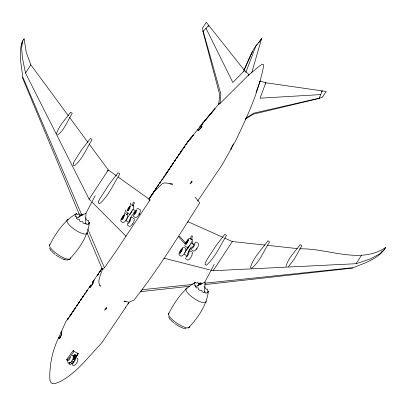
<?xml version="1.0" encoding="UTF-8"?>
<svg xmlns="http://www.w3.org/2000/svg" width="406" height="406" viewBox="0 0 406 406"><rect width="100%" height="100%" fill="white"/><g stroke="black" fill="none" stroke-linecap="round" stroke-linejoin="round"><path stroke-width="0.61" d="M231.06 148.748L233.095 144.714L234.901 142.308C246.787 117.674 258.749 92.238 263.793 65.234L263.098 64.336L262.134 64.275L258.795 66.594L248.995 74.679L244.564 70.527L206.319 22.325L202.624 27.836L202.914 31.389L219.758 94.928L218.682 104.489L220.022 103.454L220.854 94.075L203.178 31.186L208.867 25.537L207.999 26.36M85.199 223.924L86.031 213.607L85.539 213.378L76.704 218.037M204.188 292.564L205.203 282.485M251.466 54.221C253.075 48.212 258.175 43.584 261.642 38.57L251.664 72.958M68.441 115.893L30.851 64.853L26.273 52.481L24.127 38.864L22.624 40.976L21.625 47.624L22.437 58.063L25.517 73.034L89.102 199.179L90.883 200.965M49.466 245.574C55.703 233.059 64.112 220.595 76.541 213.551L76.424 214.272L77.434 214.404L79.018 213.881L79.332 215.018L80.733 215.662L81.87 215.52M168.449 314.214C174.692 301.694 183.101 289.234 195.53 282.19L195.413 282.906L196.423 283.043L198.001 282.52L198.321 283.657L199.722 284.296L201.427 284.093M72.187 363.177L72.415 364.969L73.643 365.674C76.247 364.786 78.51 361.076 77.693 358.417L76.465 357.711M73.943 361.995L73.958 362.309L71.593 360.949M120.795 219.661L121.003 221.473L123.135 222.706C125.906 221.671 127.778 218.022 127.748 215.195M127.408 223.478L127.616 225.289L129.753 226.523L131.574 225.437M133.386 214.642L133.594 216.454L135.731 217.687L137.553 216.601L139.207 214.16M134.366 220.443L134.158 218.631L132.021 217.398L130.199 218.484M178.945 253.207L179.153 255.019L181.289 256.252C184.009 255.161 186.455 251.238 185.689 248.355L183.558 247.127L182.446 247.508M191.536 248.188L191.744 250L193.88 251.233C196.6 250.142 199.047 246.219 198.285 243.341L196.149 242.108L195.037 242.489M192.515 253.983L192.307 252.172L190.17 250.944L188.348 252.024M69.045 317.304L70.411 315.406L70.197 315.767M72.187 312.808L71.801 313.234M78.449 303.399L79.82 301.506L79.551 301.932M78.551 303.252L78.947 302.795M84.093 295.055L84.859 293.898M98.622 273.735L98.135 274.304M100.404 271.096L100.018 271.523M149.946 197.692L150.433 197.128M153.798 192.023L153.965 191.744M155.579 189.389L156.077 188.623M158.726 184.892L158.335 185.319M158.822 184.755L158.33 185.481M166.247 173.768L166.09 174.017M166.866 172.702L167.135 172.276M166.967 172.555L167.363 172.098M170.733 166.998L171.124 166.541M175.752 159.725L175.265 160.294M176.275 158.802L176.544 158.376M176.382 158.624L176.767 158.198M177.534 157.086L177.148 157.513M180.137 153.092L180.533 152.636M181.918 150.459L182.416 149.692M183.289 148.566L183.076 148.921M185.06 145.962L184.674 146.388M186.943 143.181L186.78 143.43M21.559 45.477L22.097 42.539M63.798 259.53L67.051 260.084L69.482 259.246C79.114 249.071 87.671 236.668 89.432 222.483L88.889 222.909L88.452 220.422L87.346 220.57L86.3 219.519L85.889 217.844M188.465 327.886C198.103 317.71 206.654 305.307 208.42 291.122L207.877 291.549L207.436 289.062L206.334 289.209L205.289 288.153L204.878 286.484M22.624 40.976C17.996 52.384 21.518 65.183 22.741 76.967L81.824 215.15M218.682 104.489L218.814 104.017M319.223 97.866L319.136 98.435L253.182 114.208L245.275 119.197M56.444 133.681C59.154 125.459 65.645 119.176 70.583 112.284L72.09 113.152L72.126 113.7C67.457 120.623 64.721 129.753 57.799 134.843L57.454 134.787M205.482 262.545L205.04 264.473L206.37 265.245C215.281 257.526 220.169 245.655 226.35 235.749L226.315 235.201L224.807 234.328L216.007 245.701L207.009 259.525M124.266 214.723L125.809 209.892M186.684 250.015L187.648 246.995M22.015 41.94L22.929 40.884M102.535 268.899C101.348 274.197 96.471 281.084 100.307 286.321L99.993 285.2M89.432 222.483L88.574 224.31L88.569 223.488L87.498 224.523L86.488 224.391L86.097 223.158L84.59 223.777L83.189 223.133L82.672 221.585L80.972 221.859L79.561 220.874L79.221 219.194L77.622 219.276L76.577 218.225L76.658 216.616L75.435 216.728L75.034 215.885L75.678 214.551L74.998 214.896L76.541 213.551M208.42 291.122L207.562 292.944L207.557 292.127L206.487 293.162L205.477 293.03L205.081 291.797L203.573 292.416L202.173 291.772L201.66 290.224L199.96 290.493L198.549 289.514L198.209 287.829L196.611 287.915L195.56 286.859L195.646 285.256L194.423 285.367L194.022 284.525L194.667 283.19L193.982 283.535L195.53 282.19M256.003 92.294L260.129 81.099L265.768 82.758L326.18 91.467L322.491 97.07L319.136 98.435L322.156 90.888L321.694 91.944M70.603 357.244L69.121 359.909M139.892 212.795L140.481 210.775L140.136 209.795L137.999 208.562L136.888 208.943M191.876 241.331L189.917 245.224L188.374 247.036M76.399 355.128L74.506 360.122L75.014 360.416L74.694 360.655M245.787 72.451L255.932 45.893L257.145 44.518M126.307 219.59L125.911 220.625L127.758 221.691M132.168 205.385L133.513 201.98M133.031 206.172L134.528 202.381M190.323 238.931L191.662 235.526M191.124 239.87L192.677 235.927M69.34 362.68L68.888 363.898L70.289 364.705L71.842 363.35L70.436 362.431M231.004 148.916L231.303 148.662M259.622 82.251L260.129 81.099M265.27 83.91L265.768 82.758L260.089 98.186L320.791 94.588M244.184 70.228L252.339 51.704M59.357 336.96L58.733 337.685C52.805 349.454 50.024 362.578 49.74 375.702C50.014 378.275 49.354 381.61 51.79 383.289C54.094 384.325 56.454 383 58.631 382.295C75.491 374.21 86.925 358.488 99.577 345.298L101.84 342.669L125.758 307.317M61.047 332.453L58.865 337.381C59.697 340.614 62.422 333.762 61.047 332.453L61.61 331.803M58.733 337.685L59.159 338.594L59.606 338.629L61.636 333.991L61.184 332.144L65.747 321.846L90.218 285.91M61.357 332.89L61.524 332.514M243.742 70.38L251.613 53.095M205.715 262.048L206.664 260.053M132.589 210.344L133.868 206.958L133.518 205.979L131.382 204.746M133.914 221.63L132.407 224.335M192.068 255.171L190.556 257.876L189.013 259.683L187.902 260.068L185.77 258.835L185.42 257.851M85.707 213.698L95.227 195.692M204.69 282.337L214.216 264.331M203.081 123.043L203.299 122.602M23.594 39.813L24.127 38.864M125.555 307.494L125.266 307.926L125.743 307.205M204.994 283.165L353.281 267.645C364.882 262.951 378.813 258.81 385.7 247.447C360 264.844 327.713 247.964 299.689 248.842M191.175 137.735L190.718 138.263M202.015 124.15L201.787 124.403M73.349 356.859L74.623 354.859L75.303 355.255M25.517 73.034L30.851 64.853M70.933 314.483L71.689 313.361M71.192 314.097L71.025 314.376L71.42 313.919M73.075 311.316L72.811 311.701L73.303 311.138M74.958 308.535L74.694 308.92L75.095 308.489M73.907 310.275L74.166 309.89M76.835 305.754L76.678 306.002L77.216 305.373M80.601 300.191L80.332 300.618L80.982 299.811M82.22 297.796L82.479 297.41M92.771 282.241L92.502 282.672L92.862 282.221M93.471 281.358L93.634 281.109L93.375 281.378M97.531 275.166L97.267 275.552L97.755 274.989M99.414 272.385L99.15 272.771L99.637 272.208M101.292 269.604L101.023 270.031L101.434 269.559M100.246 271.345L100.505 270.959L99.866 271.726M152.088 194.525L151.819 194.951L152.311 194.347M151.037 196.265L151.301 195.875M152.92 193.484L153.189 193.058L152.692 193.662M154.798 190.703L154.96 190.455L154.574 190.881M157.467 186.567L157.731 186.181M156.736 187.851L156.944 187.536L156.3 188.303M159.609 183.4L159.345 183.827L159.837 183.223M161.492 180.619L161.223 181.046L161.72 180.442M163.374 177.838L163.105 178.264L163.755 177.458M162.324 179.579L162.593 179.153L161.943 179.959M169.018 169.495L168.749 169.926L169.241 169.317M166.14 173.946L166.348 173.631M170.901 166.714L170.632 167.145L171.038 166.668M172.778 163.938L172.509 164.364L173.666 162.826M174.397 161.542L175.159 160.421M171.733 165.673L171.992 165.288M178.422 155.594L178.163 155.98L178.564 155.549M177.376 157.335L177.635 156.944M180.305 152.813L180.036 153.24L180.442 152.768M183.806 147.637L184.065 147.251M185.948 144.47L185.679 144.896L186.176 144.292M186.836 143.359L187.049 143.003L186.552 143.607M210.684 270.102L213.135 270.726L356.057 263.712L361.391 255.531M89.102 199.179L108.29 169.992L89.117 143.963M87.153 233.08L102.566 269.777L104.438 267.787L116.395 250.685L150.098 199.843L118.095 176.996M125.936 301.379L124.084 301.13L129.042 302.267L134.066 299.993C158.289 269.315 178.777 235.84 199.752 202.898L195.103 197.093M213.135 270.726L232.323 241.545L265.062 245.092M75.156 358.462L77.861 354.408L78.119 353.423L75.404 357.417M126.789 214.612L127.844 213.054M127.002 218.56L131.899 211.323M130.235 218.118L132.757 214.393M133.594 213.51L135.228 210.648L133.376 209.582L132.95 209.77M102.079 268.148L92.862 281.769L93.218 282.794L92.862 283.819L90.294 287.478L89.767 287.387L89.477 286.773M148.865 198.986L186.08 143.978L199.935 126.814M67.376 319.725L67.66 319.319M73.019 311.387L73.303 310.976M76.78 305.825L77.333 305.018M80.545 300.262L81.291 299.197M82.428 297.481L82.976 296.679M97.476 275.232L98.029 274.431M99.358 272.456L99.643 272.045M150.149 197.372L150.433 196.966M152.032 194.596L152.585 193.789M157.675 186.252L158.421 185.187M159.558 183.471L159.842 183.06M161.436 180.69L161.72 180.279M165.201 175.128L165.486 174.717M167.079 172.347L167.368 171.936M168.962 169.566L169.708 168.505M170.845 166.785L171.129 166.374M172.723 164.004L173.276 163.202M176.488 158.441L176.772 158.035M180.249 152.884L180.802 152.077M184.009 147.322L184.522 146.591M185.892 144.541L186.176 144.13M68.035 318.959L68.32 318.548M69.649 316.568L70.147 315.838M71.796 313.396L72.08 312.985M75.557 307.834L75.846 307.423M77.439 305.053L77.724 304.642M81.2 299.491L81.702 298.725L81.205 299.329M83.367 296.299L82.814 297.106M86.843 291.148L87.133 290.742M93.238 281.698L93.527 281.287M98.419 274.055L97.866 274.857M101.896 268.904L102.18 268.493M152.686 193.824L152.976 193.413M154.569 191.043L154.853 190.632M160.497 182.289L159.949 183.096M163.978 177.138L164.263 176.727M167.739 171.576L168.236 170.809L167.587 171.616M169.906 168.388L169.353 169.19M171.499 166.018L171.784 165.607M179.026 154.894L179.31 154.483M181.193 151.702L180.64 152.504M184.684 146.536L184.953 146.14M258.647 42.995L261.642 38.57M73.699 361.35L72.182 363.593L70.101 362.391M125.637 307.337L128.956 302.592M197.717 200.95L222.173 164.795L231.141 148.956C229.994 150.814 232.917 144.44 233.942 143.998M184.806 252.618L190.049 244.864M189.008 250.507L191.475 246.868M188.384 251.664L190.906 247.934M75.171 357.94L78.221 353.453L75.704 352.312L73.161 350.535L66.817 359.411L67.163 360.883L73.613 351.956L73.268 350.627M127.88 304.018L128.697 302.886M184.278 146.926L184.563 146.515M182.401 149.707L182.685 149.296M178.635 155.27L178.919 154.859M182.807 149.317L182.324 149.987M171.109 166.389L171.393 165.983M174.996 160.847L175.28 160.441L174.798 161.106M165.465 174.732L165.947 174.062M171.236 166.409L171.52 166.003M163.588 177.513L164.065 176.843M165.592 174.753L165.876 174.341M159.822 183.076L160.106 182.664M154.463 191.008L153.707 192.129L154.194 191.566M156.061 188.638L156.346 188.227M156.467 188.247L155.99 188.917M154.3 191.434L154.59 191.028M101.505 269.279L101.789 268.868M92.984 281.916L93.268 281.51M86.742 291.117L85.981 292.239L86.625 291.467M92.974 282.089L93.258 281.683M78.931 302.648L79.216 302.237M84.981 293.914L84.504 294.583M73.288 310.991L73.572 310.58M75.171 308.21L75.455 307.799M77.17 305.449L77.455 305.038M79.337 302.257L78.855 302.927M73.456 310.935L73.679 310.615M67.645 319.329L68.533 318.187M69.913 316.178L69.451 316.827M67.766 319.349L68.051 318.943M78.703 217.52L81.215 213.957L83.118 215.058M197.692 286.159L200.199 282.596L202.107 283.698M107.544 170.997L108.29 169.992L116.547 175.889M149.357 200.838L150.098 199.843M187.303 222.727L188.044 221.727L223.122 237.424M131.767 211.683L130.225 213.49M186.4 143.81L186.643 143.475M184.446 146.87L183.796 147.677M182.639 149.372L182.878 149.038M184.207 147.205L184.4 146.947M180.756 152.154L181.406 151.347M178.873 154.935L179.117 154.6M176.996 157.716L177.64 156.909M176.681 158.325L176.879 158.066M173.23 163.278L173.474 162.943M171.352 166.054L171.591 165.724M167.277 172.23L167.516 171.895M165.709 174.397L166.353 173.59M165.633 174.676L165.09 175.336M163.826 177.178L164.374 176.519M161.989 179.888L162.187 179.625M161.634 180.574L161.827 180.315M160.065 182.741L160.71 181.934M158.112 185.801L157.462 186.608M154.422 191.084L155.067 190.277M152.539 193.865L152.778 193.53M152.225 194.479L152.468 194.144M150.656 196.646L150.9 196.311M101.744 268.945L101.987 268.61M99.551 272.34L99.749 272.076M97.668 275.121L97.912 274.786M93.223 281.581L93.466 281.251M86.696 291.188L86.935 290.853M84.813 293.969L85.057 293.634M86.382 291.802L86.579 291.544M82.936 296.75L83.174 296.416M77.292 305.094L77.937 304.287M75.409 307.875L75.648 307.54M73.527 310.656L73.77 310.321M71.573 313.716L70.923 314.523M67.883 318.999L68.431 318.334M201.351 125.251L202.386 123.926M384.172 249.274L385.7 247.447M187.948 141.719L187.765 141.958L188.115 141.557M190.059 139.08L189.739 139.486L190.221 138.918M191.069 137.867L190.622 138.426L190.937 138.035M192.165 136.441L191.845 136.847L192.49 136.086M201.127 125.221L200.813 125.627L201.168 125.205M201.828 124.388L202.147 123.982L201.63 124.596M187.897 141.785L188.206 141.4M188.516 141.065L189.094 140.334L188.612 140.902M190.003 139.146L190.312 138.761M192.109 136.507L193.043 135.396M192.733 135.787L193.307 135.056L192.825 135.624M201.071 125.287L201.386 124.901M201.569 124.713L201.883 124.322M188.831 140.674L188.222 141.435M201.274 125.084L201.686 124.525M190.328 138.796L190.612 138.385M204.649 120.917L215.033 108.717L202.386 123.551L219.103 103.611M201.071 125.327L201.325 125.012M192.667 135.817L192.921 135.502M188.45 141.095L188.709 140.78M190.125 139.045L190.378 138.725M190.556 138.456L190.815 138.141M188.019 141.684L188.272 141.369M199.737 127.068L200.655 126.139M73.288 358.985L74.887 357.113M180.909 151.951L181.304 151.494M179.031 154.732L179.422 154.275M174.392 161.583L174.885 160.979M171.505 165.851L171.997 165.247M169.622 168.632L170.018 168.175M150.809 196.443L151.306 195.839M148.931 199.224L149.322 198.762M101.901 268.742L102.292 268.285M94.527 279.891L92.675 282.048L92.999 282.941L92.746 283.657L90.107 287.22L89.665 286.499L91.147 284.773M86.848 290.985L87.244 290.529M83.088 296.547L83.58 295.944M82.215 297.837L82.707 297.233M77.444 304.891L77.835 304.434M73.679 310.453L74.176 309.849M67.264 319.938L67.655 319.481M61.184 332.144L62.001 331.2M203.239 30.963L202.914 31.389L203.178 31.186M288.453 266.605L294.269 259.074L301.628 246.092L301.592 245.544L300.085 244.676C295.299 251.695 288.123 258.003 285.971 266.463M135.391 211.952L135.797 211.521L135.01 213.038L133.955 212.429M129.412 220.788L129.824 220.356L129.032 221.874L129.017 221.544M187.709 239.373L189.536 238.292L191.876 239.905M154.864 190.957L162.227 183.745L164.917 182.807L172.687 184.162L169.713 183.908M220.022 103.454L248.995 74.679L248.081 75.546M200.863 126.195L199.904 126.865M243.661 71.385L244.564 70.527L232.826 82.464L206.05 28.4M72.882 356.295L75.034 354.342L75.714 354.732L72.892 359.193L73.699 359.782L75.409 355.316L76.089 355.707M384.345 249.639L379.437 254.034L370.551 258.876L356.057 263.712M381.219 252.304L382.559 251.126M69.01 363.674L69.959 362.847M245.62 118.217L253.897 113.137L319.304 98.176M251.786 268.188C259.87 261.601 263.839 250.862 269.376 242.23L269.34 241.677L267.833 240.809C261.9 249.36 253.496 257.282 250.456 267.422L251.441 268.133M195.687 286.677L204.837 282.119M191.099 243.316L191.53 243.128L193.378 244.194M68.482 360.386L68.741 360.284M133.818 213.328L134.213 213.526M204.761 284.611L352.85 268.062M189.643 286.276L140.512 291.665L142.379 289.676L192.469 284.469M198.108 283.885L201.863 283.495M267.584 245.366L297.172 248.568M182.786 328.17L186.039 328.723M164.054 258.211L209.455 269.787M224.848 238.2L232.323 241.545M129.113 213.871L126.982 212.637L126.631 211.658M187.262 247.416L185.131 246.183L184.781 245.199M125.408 213.581L127.54 214.815M184.06 254.171L185.907 255.237M72.014 355.143L73.242 355.849C74.059 358.513 71.796 362.218 69.193 363.106L67.964 362.401L67.609 361.345M75.724 359.143L75.222 358.848L74.537 361.193L72.74 363.294L73.247 363.588M66.711 359.3L68.071 360.279M91.776 201.863L126.114 236.322M179.787 236.475L185.491 242.803M184.603 243.488L178.899 237.16A0.563 0.335 -42 0 1 179.422 236.393M69.568 117.42L87.99 142.43M168.602 316.863L170.023 319.486M49.618 248.223L51.034 250.847M201.371 124.825L201.995 126.19L201.604 127.185L198.509 130.493L197.94 130.377L197.57 129.59M197.778 129.321L198.534 130.184L201.437 126.997L201.721 126.296L201.158 125.089L203.543 122.307L203.558 122.617M87.787 229.035L104.438 267.787M79.322 214.434L22.305 77.389M185.344 243.052L184.943 242.961L184.766 243.361M193.951 245.067L193.16 246.584L193.144 246.254M192.657 238.936L192.86 244.204M187.973 253.902L187.181 255.42L187.171 255.09M134.995 212.708L135.01 213.038M130.433 203.041L130.524 205.38M73.593 358.046L73.633 359.107M193.515 244.813A2.685 0.568 -60 0 1 194.946 244.047A2.685 0.568 -60 0 1 192.875 247.761A2.685 0.568 -60 0 1 192.515 246.604M187.536 253.648A2.685 0.568 -60 0 1 188.968 252.882A2.685 0.568 -60 0 1 186.897 256.597A2.685 0.568 -60 0 1 186.542 255.44M185.963 244.153A2.477 0.528 -60 0 1 187.501 240.91A2.477 0.528 -60 0 1 188.511 240.763M191.997 254.131A2.817 0.599 -60 0 1 191.901 254.709M196.514 248.573A2.817 0.599 -60 0 1 195.941 249.34M180.396 253.08A2.477 0.528 -60 0 1 180.543 251.35A2.477 0.528 -60 0 1 182.507 248.883M188.125 248.223A0.619 0.573 -2.2 0 1 188.694 247.381M189.703 326.475A12.556 3.593 33.7 0 1 177.589 323.668A12.556 3.593 33.7 0 1 168.972 313.056M206.329 301.171A12.124 3.791 34.1 0 1 193.581 298.141A12.124 3.791 34.1 0 1 187.095 287.834M182.512 327.84A10.317 2.888 33.6 0 1 174.687 323.501M173.778 322.8A10.317 2.888 33.6 0 1 170.459 319.639M128.661 210.272A2.477 0.528 -60 0 1 128.017 209.765A2.477 0.528 -60 0 1 130.037 206.624M129.387 220.103A2.685 0.568 -60 0 1 130.818 219.336A2.685 0.568 -60 0 1 128.748 223.051A2.685 0.568 -60 0 1 128.387 221.894M135.365 211.267A2.685 0.568 -60 0 1 136.797 210.506A2.685 0.568 -60 0 1 134.721 214.216A2.685 0.568 -60 0 1 134.366 213.059M133.848 220.585A2.817 0.599 -60 0 1 133.747 221.163M132.386 223.863A2.817 0.599 -60 0 1 131.813 224.63M121.836 219.448A2.477 0.528 -60 0 1 123.373 216.2A2.477 0.528 -60 0 1 124.383 216.058M123.191 218.433A2.477 0.528 -60 0 1 122.683 219.108M132.29 210.278A2.685 0.568 -60 0 1 131.747 211.166M139.415 213.15A2.817 0.599 -60 0 1 138.938 214.099M129.971 214.683A0.619 0.573 -2.2 0 1 130.544 213.835M139.694 213.328A0.563 0.482 -88.8 0 1 139.324 214.332M70.72 257.835A12.556 3.593 33.7 0 1 58.601 255.029A12.556 3.593 33.7 0 1 49.984 244.417M87.341 232.531A12.124 3.791 34.1 0 1 74.597 229.502A12.124 3.791 34.1 0 1 68.106 219.194M64.95 259.607A10.317 2.888 33.6 0 1 55.698 254.861M54.795 254.161A10.317 2.888 33.6 0 1 51.471 250.999M122.648 218.088C123.495 218.717 124.363 214.612 122.648 218.088M128.626 209.252C129.473 209.882 130.336 205.776 128.626 209.252M180.802 251.634C181.649 252.258 182.512 248.157 180.802 251.634M186.775 242.798C187.628 243.422 188.491 239.322 186.775 242.798M73.491 163.151L73.055 165.085L74.384 165.851C82.469 159.264 86.432 148.53 91.974 139.892L91.939 139.344L90.431 138.471L81.626 149.844L74.679 160.664L73.491 163.151M98.78 200.995L98.343 202.924L99.673 203.695C108.58 195.976 113.472 184.106 119.653 174.199L119.618 173.651L118.11 172.778L109.305 184.151L99.967 198.504L98.78 200.995M106.199 307.647L104.454 310.23L105.986 309.108L106.748 307.981L106.22 308.154L106.199 307.647M191.673 181.304L189.922 183.888L191.459 182.766L192.216 181.644L191.693 181.812L191.673 181.304M186.227 244.036A2.817 0.599 -60 0 0 188.435 239.794A2.817 0.599 -60 0 0 186.156 242.199A2.817 0.599 -60 0 0 186.227 244.036M180.249 252.872A2.817 0.599 -60 0 0 182.461 248.629A2.817 0.599 -60 0 0 180.178 251.03A2.817 0.599 -60 0 0 180.249 252.872M122.099 219.326A2.817 0.599 -60 0 0 124.307 215.084A2.817 0.599 -60 0 0 122.028 217.489A2.817 0.599 -60 0 0 122.099 219.326M128.073 210.491A2.817 0.599 -60 0 0 130.285 206.248A2.817 0.599 -60 0 0 128.002 208.654A2.817 0.599 -60 0 0 128.073 210.491"/></g></svg>
